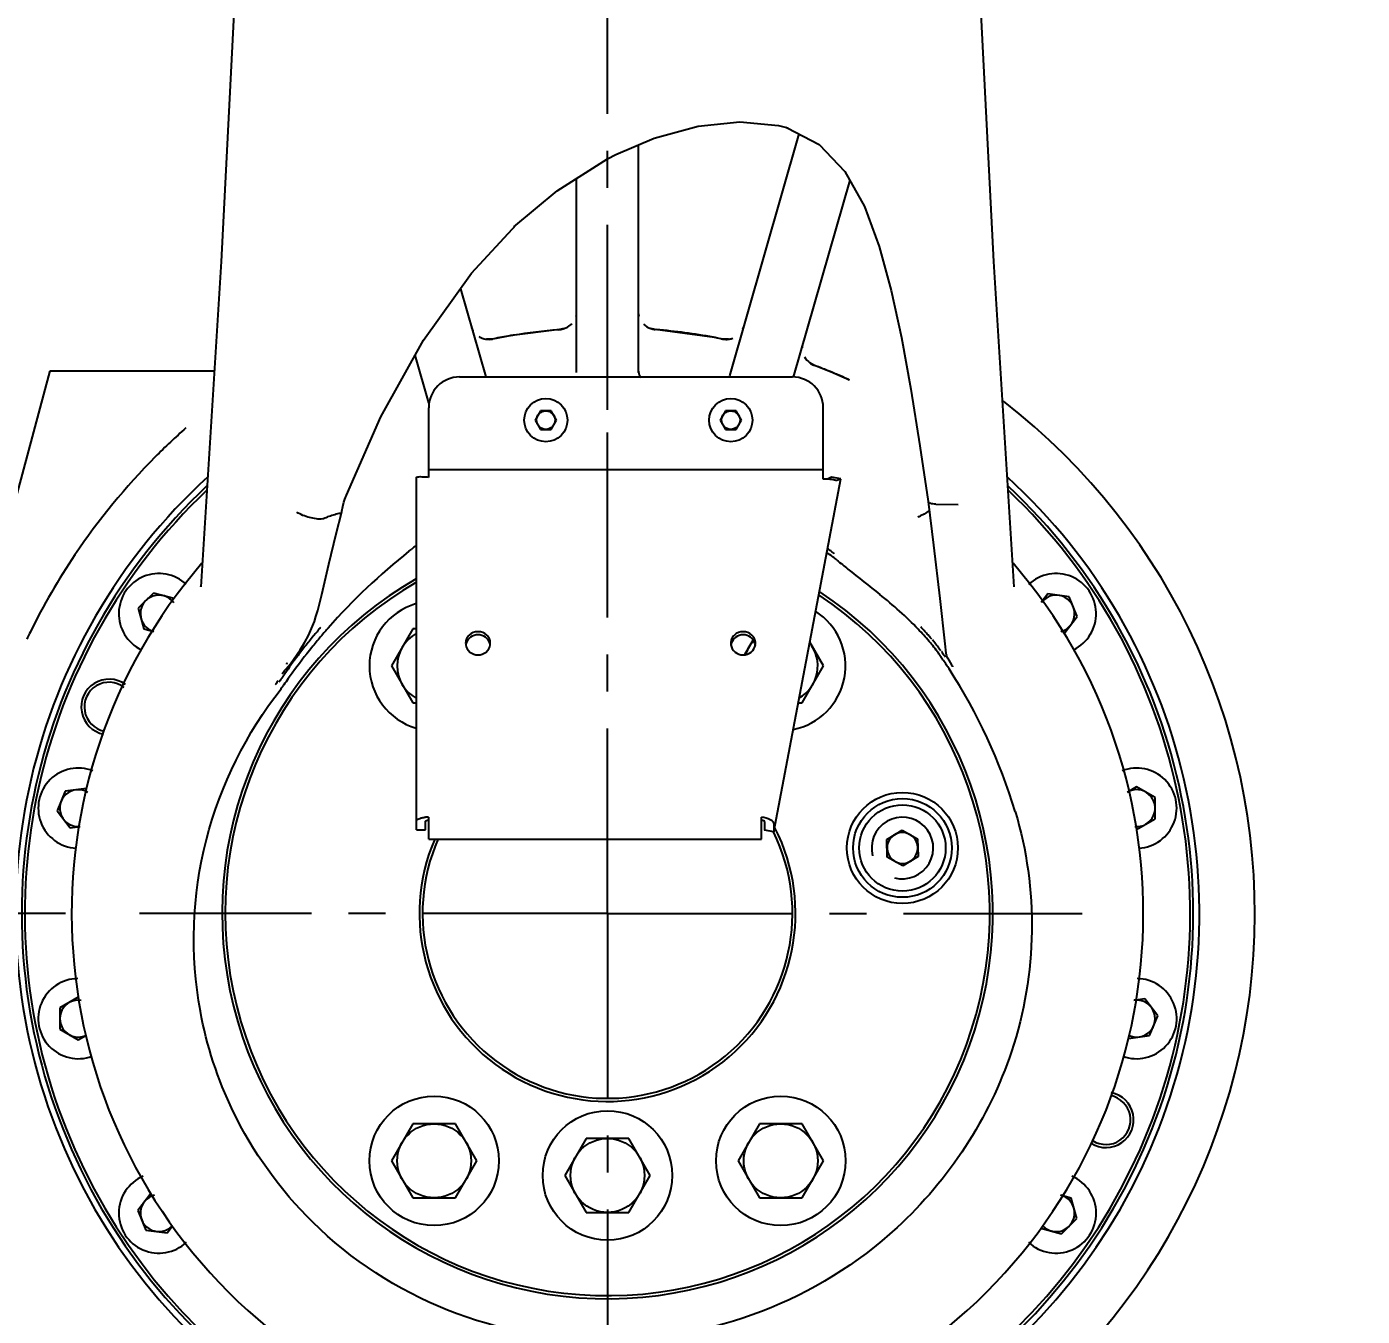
# Model space of a CAD drawing. Header units: millimetres. Extents: x 4086 to 10416, y 123 to 1549.
# Drawn here: x 7024.2 to 7078.3, y 728.2 to 780.5 of the extents above; entities that cross this region are included whole.
import ezdxf

# ---------------------------------------------------------------- set-up
doc = ezdxf.new("R2010")
doc.units = ezdxf.units.MM
doc.linetypes.add('CENTER', pattern=[0.6, 0.375, -0.075, 0.075, -0.075])
for name, color, linetype in [('中心线', 7, 'Continuous'), ('外形图', 7, 'Continuous'), ('尺寸标注', 7, 'Continuous')]:
    doc.layers.add(name, color=color, linetype=linetype)
doc.styles.add('思源黑', font='SourceHanSansCN-Normal.ttf')
doc.dimstyles.new('尺寸标注_1_4比例中六', dxfattribs={"dimtxt": 10, "dimasz": 8, "dimexe": 2, "dimexo": 1.5, "dimgap": 1, "dimtad": 1, "dimdec": 1, "dimlfac": 4, "dimdsep": 46, "dimtxsty": '思源黑', "dimcen": 0.09, "dimadec": 0, "dimazin": 0, "dimtp": 0.01, "dimtm": 0.01, "dimtfac": 1, "dimtdec": 1, "dimtofl": 0, "dimtmove": 0, "dimatfit": 3, "dimfxl": 1, "dimtolj": 1, "dimarcsym": 0})

# ---------------------------------------------------------------- blocks, each defined once
blk = doc.blocks.new('*D782')
at = {"layer": 'Defpoints', "color": 0}
for p in [(7027.223, 744.577), (6883.238, 632.077), (6959.538, 632.077)]:
    blk.add_point(p, dxfattribs=at)
at = {"layer": '尺寸标注', "color": 0, "lineweight": -2}
for p, q in [((7025.723, 744.577), (6881.238, 744.577)), ((6883.238, 736.577), (6883.238, 640.077)), ((6958.038, 632.077), (6881.238, 632.077))]:
    blk.add_line(p, q, dxfattribs=at)
at = {"layer": '尺寸标注', "color": 0}
for points in [[(6884.571, 736.577), (6881.905, 736.577), (6883.238, 744.577)], [(6881.905, 640.077), (6884.571, 640.077), (6883.238, 632.077)]]:
    blk.add_solid(points, dxfattribs=at)
at = {"layer": '尺寸标注', "color": 0, "insert": (6877.06, 688.059), "char_height": 10, "attachment_point": 5, "rotation": 90, "style": '思源黑'}
blk.add_mtext('\\A1;450', dxfattribs=at)
blk = doc.blocks.new('*D783')
at = {"layer": 'Defpoints', "color": 0}
for p in [(7026.394, 897.077), (6883.238, 744.577), (7027.223, 744.577)]:
    blk.add_point(p, dxfattribs=at)
at = {"layer": '尺寸标注', "color": 0, "lineweight": -2}
for p, q in [((7024.894, 897.077), (6881.238, 897.077)), ((6883.238, 889.077), (6883.238, 752.577)), ((7025.723, 744.577), (6881.238, 744.577))]:
    blk.add_line(p, q, dxfattribs=at)
at = {"layer": '尺寸标注', "color": 0}
for points in [[(6884.571, 889.077), (6881.905, 889.077), (6883.238, 897.077)], [(6881.905, 752.577), (6884.571, 752.577), (6883.238, 744.577)]]:
    blk.add_solid(points, dxfattribs=at)
at = {"layer": '尺寸标注', "color": 0, "insert": (6877.06, 820.681), "char_height": 10, "attachment_point": 5, "rotation": 90, "style": '思源黑'}
blk.add_mtext('\\A1;610', dxfattribs=at)
blk = doc.blocks.new('*D785')
at = {"layer": 'Defpoints', "color": 0}
for p in [(7064.45, 945.702), (6856.601, 632.077), (6970.336, 632.077)]:
    blk.add_point(p, dxfattribs=at)
at = {"layer": '尺寸标注', "color": 0, "lineweight": -2}
for p, q in [((7062.95, 945.702), (6854.601, 945.702)), ((6856.601, 937.702), (6856.601, 640.077)), ((6968.836, 632.077), (6854.601, 632.077))]:
    blk.add_line(p, q, dxfattribs=at)
at = {"layer": '尺寸标注', "color": 0}
for points in [[(6857.934, 937.702), (6855.268, 937.702), (6856.601, 945.702)], [(6855.268, 640.077), (6857.934, 640.077), (6856.601, 632.077)]]:
    blk.add_solid(points, dxfattribs=at)
at = {"layer": '尺寸标注', "color": 0, "insert": (6850.423, 789.195), "char_height": 10, "attachment_point": 5, "rotation": 90, "style": '思源黑'}
blk.add_mtext('\\A1;1256.5', dxfattribs=at)
blk = doc.blocks.new('*D790')
at = {"layer": 'Defpoints', "color": 0}
for p in [(7237.125, 919.202), (7010.2, 627.191), (7010.2, 585.08)]:
    blk.add_point(p, dxfattribs=at)
at = {"layer": '尺寸标注', "color": 0, "lineweight": -2}
for p, q in [((7237.125, 917.702), (7237.125, 583.08)), ((7010.2, 625.691), (7010.2, 583.08)), ((7229.125, 585.08), (7018.2, 585.08))]:
    blk.add_line(p, q, dxfattribs=at)
at = {"layer": '尺寸标注', "color": 0}
for points in [[(7018.2, 586.414), (7018.2, 583.747), (7010.2, 585.08)], [(7229.125, 583.747), (7229.125, 586.414), (7237.125, 585.08)]]:
    blk.add_solid(points, dxfattribs=at)
at = {"layer": '尺寸标注', "color": 0, "insert": (7123.369, 591.258), "char_height": 10, "attachment_point": 5, "rotation": 0, "style": '思源黑'}
blk.add_mtext('\\A1;907.7', dxfattribs=at)

msp = doc.modelspace()

# ---------------------------------------------------------------- linework, layer by layer
at = {"layer": '中心线', "linetype": 'CENTER', "ltscale": 20}
for p, q in [((7047.7, 764.994), (7047.7, 880.113)), ((7047.7, 744.577), (7047.7, 764.994)), ((7047.7, 744.577), (7028.723, 744.577)), ((7047.7, 744.577), (7066.95, 744.577)), ((7047.7, 744.577), (7047.7, 724.917))]:
    msp.add_line(p, q, dxfattribs=at)
at = {"layer": '外形图', "linetype": 'Continuous'}
for p, q in [((7055.463, 776.186), (7052.649, 766.372)), ((7054.93, 776.453), (7054.989, 776.434)), ((7048.95, 775.735), (7048.95, 766.508)), ((7047.697, 775.166), (7048.036, 775.342)), ((7046.45, 766.508), (7046.45, 774.376)), ((7057.524, 774.303), (7055.234, 766.317)), ((7042.186, 770.529), (7044.012, 772.509)), ((7043.897, 772.413), (7043.903, 772.419)), ((7032.037, 771.015), (7031.214, 757.816)), ((7041.738, 769.904), (7042.763, 766.327)), ((7048.95, 768.927), (7048.966, 768.795)), ((7043.038, 767.866), (7042.831, 767.854)), ((7043.827, 768.01), (7043.038, 767.866)), ((7043.089, 767.875), (7043.039, 767.866)), ((7045.761, 768.248), (7043.827, 768.01)), ((7045.715, 768.244), (7045.761, 768.248)), ((7045.947, 768.288), (7045.761, 768.248)), ((7049.638, 768.248), (7049.452, 768.288)), ((7049.684, 768.244), (7049.638, 768.248)), ((7052.041, 767.928), (7049.638, 768.248)), ((7052.361, 767.866), (7052.041, 767.928)), ((7052.311, 767.875), (7052.361, 767.866)), ((7052.569, 767.854), (7052.361, 767.866)), ((7053.189, 768.271), (7053.211, 768.332)), ((7042.831, 767.854), (7042.795, 767.858)), ((7052.604, 767.858), (7052.569, 767.854)), ((7040.462, 765.282), (7039.908, 767.214)), ((7056.088, 766.797), (7055.906, 766.896)), ((7056.141, 766.776), (7056.088, 766.797)), ((7056.749, 766.536), (7056.088, 766.797)), ((7022.635, 757.381), (7025.1, 766.577)), ((7025.1, 766.577), (7031.761, 766.577)), ((7041.7, 766.327), (7055.2, 766.327)), ((7057.518, 766.203), (7056.749, 766.536)), ((7057.518, 766.203), (7057.443, 766.237)), ((7040.45, 762.248), (7040.45, 765.077)), ((7044.983, 764.952), (7044.767, 764.577)), ((7045.416, 764.952), (7044.983, 764.952)), ((7045.633, 764.577), (7045.416, 764.952)), ((7052.483, 764.952), (7052.267, 764.577)), ((7052.916, 764.952), (7052.483, 764.952)), ((7053.133, 764.577), (7052.916, 764.952)), ((7056.45, 762.178), (7056.45, 765.077)), ((7044.767, 764.577), (7044.983, 764.202)), ((7044.983, 764.202), (7045.416, 764.202)), ((7045.416, 764.202), (7045.633, 764.577)), ((7052.267, 764.577), (7052.483, 764.202)), ((7052.483, 764.202), (7052.916, 764.202)), ((7052.916, 764.202), (7053.133, 764.577)), ((7040.45, 762.577), (7056.45, 762.577)), ((7039.95, 747.969), (7039.95, 762.248)), ((7054.442, 747.889), (7057.156, 762.199)), ((7056.786, 762.258), (7056.622, 762.181)), ((7057.156, 762.199), (7056.786, 762.258)), ((7057.156, 762.199), (7056.976, 762.114)), ((7037.016, 761.25), (7037.056, 761.368)), ((7037.056, 761.367), (7037.123, 761.54)), ((7036.706, 759.973), (7036.925, 760.852)), ((7036.925, 760.852), (7036.926, 760.854)), ((7036.926, 760.854), (7036.932, 760.886)), ((7036.932, 760.886), (7036.971, 761.077)), ((7036.971, 761.077), (7037.016, 761.25)), ((7060.706, 761.275), (7060.922, 759.51)), ((7061.012, 761.167), (7061.917, 761.162)), ((7060.538, 760.763), (7060.396, 760.696)), ((7039.651, 759.257), (7039.762, 759.346)), ((7031.214, 757.816), (7031.215, 757.829)), ((7036.12, 757.505), (7036.203, 757.854)), ((7064.185, 757.819), (7064.185, 757.816)), ((7029.287, 757.567), (7028.675, 756.954)), ((7030.124, 757.343), (7029.287, 757.567)), ((7065.557, 757.53), (7065.284, 757.176)), ((7066.415, 757.417), (7065.557, 757.53)), ((7066.747, 756.617), (7066.415, 757.417)), ((7028.675, 756.954), (7028.899, 756.118)), ((7035.815, 756.417), (7035.879, 756.614)), ((7066.219, 755.93), (7066.747, 756.617)), ((7028.899, 756.118), (7029.311, 756.008)), ((7039.807, 756.112), (7038.941, 754.612)), ((7039.95, 756.112), (7039.807, 756.112)), ((7035.245, 755.258), (7035.435, 755.577)), ((7053.605, 755.671), (7053.255, 755.064)), ((7056.458, 754.612), (7055.9, 755.578)), ((7061.374, 755.505), (7061.417, 755.131)), ((7034.843, 754.695), (7035.245, 755.258)), ((7061.28, 755.136), (7061.242, 755.19)), ((7061.484, 754.937), (7061.484, 754.938)), ((7061.484, 754.938), (7061.59, 754.756)), ((7034.508, 754.287), (7034.606, 754.423)), ((7034.606, 754.423), (7034.671, 754.497)), ((7034.671, 754.497), (7034.843, 754.695)), ((7034.671, 754.497), (7034.671, 754.497)), ((7034.7, 754.731), (7034.682, 754.671)), ((7038.941, 754.612), (7039.807, 753.112)), ((7055.592, 753.112), (7056.458, 754.612)), ((7061.59, 754.756), (7061.645, 754.659)), ((7061.684, 754.59), (7061.689, 754.58)), ((7034.402, 753.981), (7034.381, 753.949)), ((7034.579, 753.842), (7034.556, 753.809)), ((7039.807, 753.112), (7039.95, 753.112)), ((7055.433, 753.112), (7055.592, 753.112)), ((7025.718, 749.532), (7025.386, 748.732)), ((7026.576, 749.645), (7025.718, 749.532)), ((7069.154, 749.711), (7068.764, 749.485)), ((7069.904, 749.278), (7069.154, 749.711)), ((7069.904, 748.412), (7069.904, 749.278)), ((7025.386, 748.732), (7025.913, 748.045)), ((7040.45, 747.581), (7040.45, 748.482)), ((7053.95, 747.581), (7053.95, 748.482)), ((7069.154, 747.979), (7069.904, 748.412)), ((7025.913, 748.045), (7026.318, 748.098)), ((7039.95, 747.969), (7040.325, 747.969)), ((7040.325, 747.969), (7040.325, 748.311)), ((7054.073, 748.291), (7054.073, 747.949)), ((7054.442, 747.889), (7054.073, 747.949)), ((7054.442, 748.231), (7054.442, 747.889)), ((7059.027, 747.576), (7059.644, 747.95)), ((7059.644, 747.95), (7060.276, 747.603)), ((7040.45, 747.581), (7053.95, 747.581)), ((7059.042, 746.855), (7059.027, 747.576)), ((7060.276, 747.603), (7060.292, 746.881)), ((7059.674, 746.507), (7059.042, 746.855)), ((7060.292, 746.881), (7059.674, 746.507)), ((7026.245, 741.176), (7025.495, 740.743)), ((7069.486, 741.11), (7069.04, 741.051)), ((7070.013, 740.423), (7069.486, 741.11)), ((7025.495, 740.743), (7025.495, 739.877)), ((7069.681, 739.623), (7070.013, 740.423)), ((7025.495, 739.877), (7026.245, 739.444)), ((7026.245, 739.444), (7026.578, 739.636)), ((7068.823, 739.51), (7069.681, 739.623)), ((7039.807, 736.043), (7038.941, 734.543)), ((7041.539, 736.043), (7039.807, 736.043)), ((7042.405, 734.543), (7041.539, 736.043)), ((7053.86, 736.043), (7052.994, 734.543)), ((7055.592, 736.043), (7053.86, 736.043)), ((7056.458, 734.543), (7055.592, 736.043)), ((7046.834, 735.452), (7045.967, 733.952)), ((7048.566, 735.452), (7046.834, 735.452)), ((7049.432, 733.952), (7048.566, 735.452)), ((7038.941, 734.543), (7039.807, 733.043)), ((7041.539, 733.043), (7042.405, 734.543)), ((7052.994, 734.543), (7053.86, 733.043)), ((7055.592, 733.043), (7056.458, 734.543)), ((7045.967, 733.952), (7046.834, 732.452)), ((7048.566, 732.452), (7049.432, 733.952)), ((7029.18, 733.224), (7028.653, 732.537)), ((7039.807, 733.043), (7041.539, 733.043)), ((7053.86, 733.043), (7055.592, 733.043)), ((7066.5, 733.036), (7066.072, 733.151)), ((7066.724, 732.2), (7066.5, 733.036)), ((7028.653, 732.537), (7028.984, 731.737)), ((7046.834, 732.452), (7048.566, 732.452)), ((7066.112, 731.588), (7066.724, 732.2)), ((7028.984, 731.737), (7029.843, 731.624)), ((7029.843, 731.624), (7030.059, 731.906)), ((7065.276, 731.812), (7066.112, 731.588))]:
    msp.add_line(p, q, dxfattribs=at)
for points in [[(7033.314, 798.965), (7032.756, 785.041), (7032.037, 771.015)], [(7064.185, 757.816), (7063.362, 771.015), (7062.643, 785.041), (7062.085, 798.965)], [(7048.036, 775.342), (7049.594, 776.013), (7051.382, 776.501), (7053.062, 776.668), (7054.632, 776.522), (7055.019, 776.432)], [(7054.989, 776.434), (7056.286, 775.747), (7057.328, 774.653), (7058.116, 773.241), (7058.718, 771.616), (7059.202, 769.839), (7059.617, 767.921), (7059.997, 765.838), (7060.369, 763.538), (7060.706, 761.274)], [(7043.903, 772.419), (7045.665, 773.88), (7047.698, 775.166)], [(7037.123, 761.54), (7038.513, 764.71), (7040.247, 767.822), (7042.186, 770.529)], [(7060.75, 760.921), (7060.732, 760.901), (7060.538, 760.763)], [(7036.203, 757.854), (7036.408, 758.737), (7036.706, 759.973)], [(7060.922, 759.51), (7061.172, 757.346), (7061.374, 755.505)], [(7035.879, 756.614), (7035.951, 756.862), (7036.12, 757.505)], [(7035.435, 755.577), (7035.578, 755.849), (7035.815, 756.417)], [(7061.645, 754.659), (7061.651, 754.649), (7061.669, 754.617), (7061.684, 754.59)]]:
    msp.add_lwpolyline(points, dxfattribs=at)
for centre, radius in [((7045.2, 764.577), 0.875), ((7052.7, 764.577), 0.875), ((7045.2, 764.577), 0.375), ((7052.7, 764.577), 0.375), ((7059.659, 747.229), 2.25), ((7059.659, 747.229), 2), ((7059.659, 747.229), 1.75), ((7040.673, 734.543), 2.625), ((7054.726, 734.543), 2.625), ((7047.7, 733.952), 2.625), ((7040.673, 734.543), 1.5), ((7054.726, 734.543), 1.5), ((7047.7, 733.952), 1.5)]:
    msp.add_circle(centre, radius, dxfattribs=at)
for centre, radius, start, end in [((7045.682, 769.038), 0.796, 309.3969, 316.457), ((7042.901, 768.654), 0.803, 239.2167, 252.2894), ((7042.894, 768.63), 0.779, 252.2343, 259.9105), ((7047.7, 744.571), 23.756, 99.5871, 101.194), ((7047.698, 744.58), 23.747, 99.2386, 99.5869), ((7047.701, 744.565), 23.762, 94.7922, 99.2377), ((7045.697, 769.002), 0.756, 274.8085, 289.2896), ((7049.702, 769.002), 0.757, 250.7261, 265.1905), ((7047.698, 744.561), 23.767, 79.5912, 85.207), ((7047.7, 744.576), 23.751, 78.8058, 79.5894), ((7052.506, 768.603), 0.752, 258.8489, 272.4837), ((7052.501, 768.647), 0.796, 279.7055, 290.5604), ((7042.891, 768.618), 0.766, 259.9658, 262.8033), ((7052.506, 768.616), 0.765, 272.4737, 277.4005), ((7052.504, 768.632), 0.781, 277.3902, 279.6837), ((7056.372, 767.526), 0.783, 233.5855, 242.0339), ((7056.355, 767.496), 0.748, 242.0516, 245.7416), ((7056.341, 767.466), 0.715, 245.7414, 249.2133), ((7041.7, 765.077), 1.25, 90, 180), ((7049.443, 766.599), 0.491, 209.923, 216.129), ((7055.2, 765.077), 1.25, 0, 90), ((7047.699, 744.58), 23.747, 67.9598, 69.1769), ((7047.696, 744.573), 23.756, 67.7536, 67.9599), ((7047.693, 744.565), 23.764, 67.405, 67.7536), ((7047.689, 744.555), 23.775, 66.8354, 67.405), ((7047.677, 744.527), 23.805, 65.7801, 66.8352), ((7047.7, 744.577), 26.25, 300.3243, 52.2939), ((7047.7, 744.577), 23.998, 132.4919, 47.5081), ((7047.7, 744.577), 23.75, 133.1325, 46.8528), ((7040.106, 760.67), 1.615, 82.0974, 82.3801), ((7040.106, 760.67), 1.615, 77.7315, 82.1111), ((7056.576, 760.53), 1.653, 89.7506, 94.3737), ((7056.576, 760.48), 1.703, 88.9348, 89.7842), ((7056.576, 760.477), 1.705, 88.4337, 88.9352), ((7047.7, 744.577), 23.625, 133.435, 46.5144), ((7050.558, 716.75), 46.141, 107.3313, 107.9328), ((7059.83, 762.107), 1.521, 287.0958, 291.843), ((7055.183, 739.624), 25.035, 128.3483, 138.6969), ((7050.81, 745.437), 17.763, 127.7003, 128.459), ((7052.215, 752.971), 7.619, 52.797, 54.9405), ((7051.823, 752.262), 8.571, 54.8625, 55.932), ((7051.902, 752.374), 8.433, 53.5721, 54.8631), ((7047.946, 744.374), 26.346, 145.9812, 153.8267), ((7047.7, 744.577), 21.725, 139.1865, 40.8135), ((7052.938, 753.926), 6.421, 51.7694, 52.7885), ((7052.794, 753.742), 6.655, 50.7755, 51.7691), ((7029.511, 756.73), 1.625, 46.7975, 244.1323), ((7047.7, 744.577), 15.625, 119.7504, 56.5427), ((7065.888, 756.73), 1.625, 295.8643, 133.1965), ((7047.7, 744.577), 15.5, 120, 56.3921), ((7029.511, 756.73), 0.75, 36.3838, 254.5126), ((7040.673, 754.612), 2.625, 106.0109, 253.9891), ((7049.656, 745.912), 14.73, 43.7335, 51.9217), ((7065.888, 756.73), 0.75, 285.446, 142.5), ((7054.726, 754.612), 2.625, 281.0934, 57.4544), ((7055.773, 740.53), 35.067, 153.8303, 154.3868), ((7057.706, 737.766), 28.405, 139.9526, 140.4242), ((7058.106, 737.43), 28.928, 139.7828, 139.9535), ((7058.322, 737.248), 29.21, 139.627, 139.7829), ((7055.136, 739.671), 24.968, 139.1558, 139.7924), ((7055.14, 739.668), 24.973, 138.7077, 139.1558), ((7049.948, 746.204), 14.318, 41.0402, 43.6996), ((7047.403, 744.026), 17.802, 42.7937, 43.0993), ((7047.521, 744.136), 17.641, 42.1159, 42.7939), ((7047.572, 744.182), 17.573, 41.5279, 42.1154), ((7055.376, 739.649), 25.409, 141.5461, 142.1666), ((7056.677, 738.613), 27.073, 140.4185, 141.542), ((7055.147, 739.662), 24.983, 139.7926, 141.0605), ((7040.673, 754.612), 1.5, 118.9291, 241.0709), ((7042.392, 755.53), 0.442, 180.0227, 188.4444), ((7042.397, 755.4), 0.447, 163.582, 171.563), ((7042.395, 755.401), 0.445, 162.6629, 163.5763), ((7042.504, 755.401), 0.445, 16.4237, 17.3371), ((7042.502, 755.4), 0.447, 8.437, 16.418), ((7042.507, 755.53), 0.442, 351.5556, 359.9773), ((7053.142, 755.53), 0.442, 180.0227, 188.4444), ((7053.147, 755.4), 0.447, 163.582, 171.563), ((7053.145, 755.401), 0.445, 162.6629, 163.5763), ((7054.726, 754.612), 1.5, 137.0144, 162.0312), ((7053.254, 755.401), 0.445, 16.4237, 17.3371), ((7053.252, 755.4), 0.447, 8.437, 16.418), ((7053.257, 755.53), 0.442, 351.5556, 359.9773), ((7054.726, 754.612), 1.5, 299.8858, 38.7648), ((7047.515, 744.132), 17.648, 40.9228, 41.5275), ((7056.54, 751.945), 5.576, 37.9572, 41.0164), ((7056.341, 751.784), 5.967, 39.757, 40.5904), ((7056.075, 751.566), 6.311, 37.5049, 39.7375), ((7051.998, 742.22), 21.164, 142.7423, 145.2175), ((7055.166, 739.647), 25.007, 141.0606, 144.0918), ((7054.308, 740.478), 24.058, 142.1663, 142.7723), ((7056.366, 751.804), 5.8, 35.0343, 38.0004), ((7055.867, 751.403), 6.575, 36.6669, 37.5271), ((7042.729, 742.253), 22.449, 34.5982, 35.0121), ((7056.065, 751.55), 6.328, 35.4262, 36.6691), ((7042.718, 742.246), 22.463, 34.2529, 34.5982), ((7020.044, 726.002), 50.49, 35.0003, 35.2414), ((7042.711, 742.241), 22.471, 34.0885, 34.2529), ((7042.702, 742.235), 22.482, 33.5005, 34.0884), ((7042.693, 742.229), 22.492, 33.2697, 33.5005), ((7042.69, 742.227), 22.496, 33.042, 33.2697), ((7042.593, 742.183), 22.601, 16.7732, 33.0016), ((7027.49, 752.948), 1.125, 53.749, 258.75), ((7027.49, 752.948), 1, 52.159, 258.75), ((7032.301, 755.354), 2.446, 322.4361, 325.6687), ((7032.301, 755.354), 2.447, 325.6688, 326.858), ((7052.42, 741.958), 21.661, 146.0067, 146.2864), ((7051.798, 742.378), 20.91, 145.6373, 146.0069), ((7032.497, 755.224), 2.499, 322.0002, 325.5075), ((7051.341, 742.69), 20.357, 145.2514, 145.6369), ((7055.127, 739.675), 24.958, 144.7014, 145.4167), ((7055.144, 739.663), 24.98, 144.0921, 144.7015), ((7026.245, 748.845), 1.625, 68.6932, 266.7125), ((7069.154, 748.845), 1.625, 273.2853, 111.3032), ((7026.245, 748.845), 0.75, 58.5862, 275.6429), ((7069.154, 748.845), 0.75, 264.3523, 120), ((7040.449, 747.059), 1.423, 89.968, 95.0131), ((7059.659, 747.229), 1.25, 255, 195), ((7047.7, 744.577), 7.625, 156.7187, 27.0398), ((7047.7, 744.577), 7.5, 156.2418, 26.1852), ((7059.659, 747.229), 0.625, 1.2113, 180.0553), ((7059.659, 747.229), 0.625, 181.2113, 0.0553), ((7026.245, 740.31), 1.625, 90.7591, 290.1061), ((7069.154, 740.31), 1.625, 249.8924, 89.2389), ((7026.245, 740.31), 0.75, 81.1673, 296.3909), ((7069.154, 740.31), 0.75, 243.636, 97.5), ((7067.909, 736.206), 1.125, 237.6631, 78.75), ((7067.909, 736.206), 1, 237.4264, 78.75), ((7029.511, 732.424), 1.625, 112.9939, 313.335), ((7065.888, 732.424), 1.625, 226.6637, 67.0052), ((7029.511, 732.424), 0.75, 104.1217, 316.7527), ((7065.888, 732.424), 0.75, 223.2432, 75)]:
    msp.add_arc(centre, radius, start, end, dxfattribs=at)
for points in [[(7045.947, 768.288), (7046.034, 768.318), (7046.116, 768.365), (7046.188, 768.423)], [(7046.428, 768.776), (7046.442, 768.825), (7046.45, 768.876), (7046.45, 768.927)], [(7049.162, 768.468), (7049.243, 768.389), (7049.345, 768.325), (7049.452, 768.288)], [(7042.188, 768.332), (7042.201, 768.287), (7042.221, 768.243), (7042.245, 768.203)], [(7042.795, 767.858), (7042.876, 767.848), (7042.959, 767.85), (7043.039, 767.866)], [(7055.612, 767.637), (7055.601, 767.597), (7055.594, 767.555), (7055.593, 767.513)], [(7055.691, 767.138), (7055.745, 767.044), (7055.82, 766.96), (7055.907, 766.896)], [(7048.95, 766.603), (7048.95, 766.517), (7048.974, 766.428), (7049.017, 766.353)], [(7036.123, 760.573), (7036.198, 760.6), (7036.275, 760.625), (7036.351, 760.65)], [(7061.418, 755.131), (7061.426, 755.063), (7061.449, 754.995), (7061.484, 754.937)]]:
    msp.add_open_spline(points, degree=3, dxfattribs=at)
for points, knots in [([(7030.605, 764.258), (7030.18, 763.882), (7028.52, 762.316), (7027.067, 760.534), (7026.109, 759.114)], [0, 0, 0, 0, 2657.747871, 10675.677777, 10675.677777, 10675.677777, 10675.677777]), ([(7039.95, 762.248), (7039.95, 762.259), (7039.997, 762.275), (7040.063, 762.284), (7040.183, 762.286), (7040.271, 762.277), (7040.32, 762.271)], [0, 0, 0, 0, 1678.033195, 5662.212813, 11738.674415, 19347.902933, 19347.902933, 19347.902933, 19347.902933]), ([(7056.815, 762.165), (7056.801, 762.167), (7056.737, 762.176), (7056.673, 762.181), (7056.623, 762.182)], [0, 0, 0, 0, 2524.359625, 11231.280328, 11231.280328, 11231.280328, 11231.280328]), ([(7056.976, 762.114), (7056.974, 762.12), (7056.957, 762.129), (7056.926, 762.142), (7056.876, 762.154), (7056.837, 762.162), (7056.815, 762.165)], [0, 0, 0, 0, 2085.530714, 6148.510321, 12154.611503, 19919.053771, 19919.053771, 19919.053771, 19919.053771]), ([(7036.127, 760.574), (7036.054, 760.548), (7035.875, 760.581), (7035.528, 760.636), (7035.258, 760.746), (7035.1, 760.846)], [0, 0, 0, 0, 3280.722004, 7283.264565, 15264.93714, 15264.93714, 15264.93714, 15264.93714]), ([(7036.813, 760.796), (7036.828, 760.801), (7036.865, 760.813), (7036.918, 760.825), (7036.925, 760.85)], [0, 0, 0, 0, 4036.503084, 10846.07195, 10846.07195, 10846.07195, 10846.07195]), ([(7061.012, 761.167), (7060.972, 761.168), (7060.873, 761.176), (7060.716, 761.205), (7060.706, 761.274)], [0, 0, 0, 0, 4129.302036, 11306.628326, 11306.628326, 11306.628326, 11306.628326]), ([(7057.002, 758.897), (7057.15, 758.777), (7057.727, 758.311), (7058.307, 757.848), (7058.741, 757.508)], [0, 0, 0, 0, 2885.641446, 11222.270814, 11222.270814, 11222.270814, 11222.270814]), ([(7042.95, 755.53), (7042.95, 755.591), (7042.923, 755.716), (7042.774, 755.924), (7042.45, 756.05), (7042.125, 755.924), (7041.976, 755.716), (7041.95, 755.591), (7041.95, 755.53)], [0, 0, 0, 0, 3407.636468, 6874.789689, 13908.400498, 20942.011308, 24409.164529, 27816.800997, 27816.800997, 27816.800997, 27816.800997]), ([(7053.7, 755.53), (7053.7, 755.591), (7053.673, 755.716), (7053.524, 755.924), (7053.2, 756.05), (7052.875, 755.924), (7052.726, 755.716), (7052.7, 755.591), (7052.7, 755.53)], [0, 0, 0, 0, 3472.28469, 7005.215258, 14172.264725, 21339.314191, 24872.244759, 28344.529449, 28344.529449, 28344.529449, 28344.529449]), ([(7041.954, 755.465), (7041.971, 755.355), (7042.099, 755.137), (7042.45, 755.02), (7042.8, 755.137), (7042.928, 755.355), (7042.945, 755.465)], [0, 0, 0, 0, 4743.18914, 9679.794652, 14616.400164, 19359.589304, 19359.589304, 19359.589304, 19359.589304]), ([(7042.929, 755.534), (7042.899, 755.63), (7042.765, 755.808), (7042.45, 755.903), (7042.134, 755.808), (7042, 755.63), (7041.97, 755.534)], [0, 0, 0, 0, 4757.690062, 9685.992506, 14614.294949, 19371.985011, 19371.985011, 19371.985011, 19371.985011]), ([(7052.704, 755.465), (7052.721, 755.355), (7052.849, 755.137), (7053.2, 755.02), (7053.55, 755.137), (7053.678, 755.355), (7053.695, 755.465)], [0, 0, 0, 0, 4833.35836, 9863.809986, 14894.261612, 19727.619972, 19727.619972, 19727.619972, 19727.619972]), ([(7053.679, 755.534), (7053.649, 755.63), (7053.515, 755.808), (7053.2, 755.903), (7052.884, 755.808), (7052.75, 755.63), (7052.72, 755.534)], [0, 0, 0, 0, 4847.973161, 9869.796285, 14891.61941, 19739.592571, 19739.592571, 19739.592571, 19739.592571]), ([(7047.699, 727.275), (7045.499, 727.271), (7041.072, 728.072), (7035.715, 731.558), (7032.476, 736.071), (7030.72, 741.442), (7030.939, 747.65), (7033.066, 751.894), (7034.466, 753.686)], [0, 0, 0, 0, 4837.423318, 9612.789741, 13691.159183, 16804.108303, 21908.198307, 26907.643141, 26907.643141, 26907.643141, 26907.643141]), ([(7039.95, 748.311), (7039.95, 748.36), (7040.052, 748.422), (7040.18, 748.458), (7040.274, 748.472), (7040.324, 748.476)], [0, 0, 0, 0, 5327.854291, 9869.347275, 15324.965524, 15324.965524, 15324.965524, 15324.965524]), ([(7064.233, 748.705), (7064.702, 747.143), (7065.157, 743.831), (7064.125, 737.717), (7060.31, 731.884), (7054.127, 728.08), (7049.816, 727.28), (7047.699, 727.275)], [0, 0, 0, 0, 3800.592468, 7638.584797, 14251.754402, 19269.349942, 24198.730295, 24198.730295, 24198.730295, 24198.730295]), ([(7054.442, 748.231), (7054.442, 748.258), (7054.396, 748.322), (7054.233, 748.417), (7054.069, 748.463), (7053.95, 748.482)], [0, 0, 0, 0, 2211.055999, 5749.370861, 15725.672743, 15725.672743, 15725.672743, 15725.672743]), ([(7040.325, 748.311), (7040.325, 748.327), (7040.38, 748.351), (7040.42, 748.354), (7040.45, 748.354)], [0, 0, 0, 0, 3770.529805, 10859.879186, 10859.879186, 10859.879186, 10859.879186]), ([(7054.073, 748.291), (7054.073, 748.308), (7054.02, 748.338), (7053.98, 748.349), (7053.95, 748.354)], [0, 0, 0, 0, 3994.420887, 11127.017448, 11127.017448, 11127.017448, 11127.017448])]:
    msp.add_open_spline(points, degree=3, knots=knots, dxfattribs=at)

# ---------------------------------------------------------------- dimensions: what is measured, and where the dimension line sits
at = {"layer": '尺寸标注'}
dim = msp.add_linear_dim(base=(6856.601, 632.077), p1=(7064.45, 945.702), p2=(6970.336, 632.077), angle=270, text='1256.5', dimstyle='尺寸标注_1_4比例中六', dxfattribs=at)
dim.commit()
dim.dimension.update_dxf_attribs({"geometry": '*D785', "text_midpoint": (6856.601, 789.195), "dimtype": 160})
for base, p1, p2, angle, picture, middle in [((7010.2, 585.08), (7237.125, 919.202), (7010.2, 627.191), 180, '*D790', (7123.369, 585.08)), ((6883.238, 744.577), (7026.394, 897.077), (7027.223, 744.577), 270, '*D783', (6883.238, 820.681)), ((6883.238, 632.077), (7027.223, 744.577), (6959.538, 632.077), 270, '*D782', (6883.238, 688.059))]:
    dim = msp.add_linear_dim(base=base, p1=p1, p2=p2, angle=angle, dimstyle='尺寸标注_1_4比例中六', dxfattribs=at)
    dim.commit()
    dim.dimension.update_dxf_attribs({"geometry": picture, "text_midpoint": middle, "dimtype": 160})

doc.saveas('drawing.dxf')
